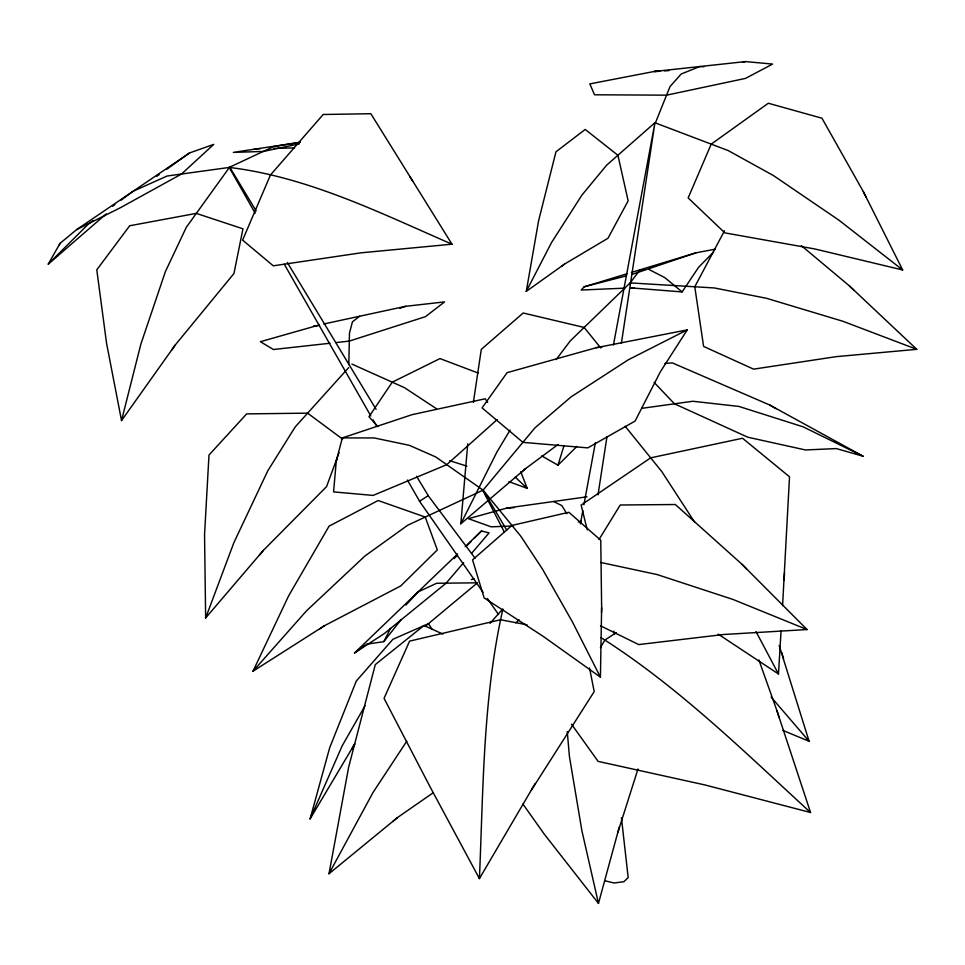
<?xml version="1.0" encoding="UTF-8"?>
<svg xmlns="http://www.w3.org/2000/svg" width="965" height="965" viewBox="0 0 965 965"><rect width="100%" height="100%" fill="white"/><g stroke="black" fill="none" stroke-linecap="round" stroke-linejoin="round"><path stroke-width="1.45" d="M600.423 677.177L601.641 607.624L600.761 540.243L568.868 512.282L511.969 525.418L472.548 559.881L484.141 597.89L543.331 636.454L600.423 677.177L572.486 622.039L542.451 569.061L520.702 536.082L483.079 490.136L435.746 456.976L409.389 445.335L374.167 437.941L342.322 437.917L336.254 461.222L333.576 491.897L373.129 495.419L446.735 464.672L497.228 419.534M348.799 364.698L349.463 333.082L352.466 321.803L359.619 316.255M601.521 612.413L601.641 607.624M527.071 624.825L500.521 619.747L409.594 641.122L384.046 698.358L430.101 786.897L479.412 878.608C483.32 788.779 482.934 697.611 502.801 609.494M782.579 605.634L789.515 476.794L742.543 438.255L650.687 457.844L581.147 505.057L587.251 529.918M718.201 634.138L778.478 674.004L781.059 630.893M784.111 579.905L784.533 572.933M558.156 444.431L525.623 468.568L460.824 523.802L467.748 443.791M473.369 402.453L481.294 349.366L523.175 312.998L584.139 327.449L600.821 348.027M598.01 494.828L606.949 436.88M621.388 343.263L654.873 123.11L613.426 345.06M526.275 291.382L538.579 220.828L555.961 151.807L585.2 129.443L617.914 155.269L628.155 200.841L607.974 238.259L564.585 264.06L526.275 291.382L551.582 242.444L581.967 195.039L606.671 165.148L655.042 122.615M433.321 792.663L397.435 817.596L329.005 873.747L348.618 767.32L375.301 664.583L423.985 625.501L442.875 634.077M580.375 523.959L582.836 510.654M583.922 504.743L595.393 442.645M121.53 420.595L175.135 345.132L233.952 273.505L242.963 228.814L196.281 213.386L129.684 225.762L96.79 269.814L106.56 343.287L121.53 420.595L140.842 344.216L165.365 271.66L186.317 227.294L229.658 167.09L256.135 210.889M617.974 832.095L637.998 768.948M522.909 804.05L544.405 834.339L598.469 903.409L619.325 826.896M351.851 748.961L354.782 743.75L310.091 818.923L329.704 747.682L356.302 681.037L392.9 639.288L428.448 623.679L432.127 629.373M541.775 455.938L557.975 465.178L564.03 445.577M336.254 461.222L336.737 459.75M339.053 452.681L326.568 486.613L263.324 550.424L205.642 617.986L204.544 534.634L208.995 455.034L246.654 413.889L307.618 413.153L342.539 439.075M205.642 617.986L233.94 542.523L267.775 470.824L295.194 426.928L348.691 367.593M654.403 123.291L655.163 123.484L670 86.597L681.218 73.979L699.746 66.549L703.955 66.766M310.091 818.923L342.237 745.716L365.132 705.584M59.348 244.845L60.071 243.313L76.681 229.573L189.598 152.928L213.748 144.376L181.504 174.026L120.492 207.668L76.681 229.573M252.975 671.242L288.668 595.791L329.101 526.13L378.159 500.521L425.239 517.071L437.326 549.905L400.74 585.936L324.493 625.694L252.975 671.242L306.581 610.749L364.915 556.033L407.737 525.213L483.079 490.136L506.782 530.183M460.824 523.802L497.072 451.729L510.087 430.113M367.653 644.017L383.781 641.665L390.511 628.36M724.486 230.78L694.776 286.786L703.606 346.435L753.581 369.149L836.257 356.64L916.75 349.33L849.321 285.821L801.384 245.677M329.005 873.747L373.033 792.458L406.808 741.144M106.283 213.856L48.25 264.12L60.071 243.313M531.426 790.07L594.199 691.603L589.543 667.997M600.387 647.768L604.886 640.036L616.261 632.63M479.412 878.608L535.177 783.52M599.048 539.471L620.23 504.997L675.343 504.514L742.169 564.441L807.029 629.554L723.847 634.475L638.709 644.572L600.507 625.827M687.237 329.885L660.289 371.911L635.079 421.09L587.781 447.881L522.933 442.356L482.078 407.881L507.095 372.659L596.298 347.702L687.237 329.885L628.287 359.8L571.087 396.868L534.924 427.881L483.079 490.136M634.391 288.245L630.869 287.872L682.134 291.925L698.588 267.293L713.666 251.962M171.565 350.343L175.135 345.132M556.142 359.583L570.339 340.814L629.771 283.264M630.712 282.154L640.048 269.814L644.511 269.645M383.781 641.665L401.223 619.458M259.488 555.092L263.324 550.424M463.695 562.595L446.132 583.162L384.215 633.643L354.505 652.979L457.603 553.922M471.499 553.464L489.074 532.897L481.487 530.979L465.202 546.624M490.015 623.354L502.717 609.036M627.141 273.734L584.127 286.798L581.244 290.043L624.85 288.137M405.951 605.031L417.99 591.979L436.638 583.27L477.482 582.812L425.022 626.526M453.996 558.711L457.169 555.514M466.674 545.913L470.908 541.642M474.08 538.446L481.487 530.979M48.25 264.12L88.298 224.145L93.147 220.587M557.975 465.178L576.974 446.373M521.293 472.392L525.623 468.568M515.732 622.823L519.11 619.928M392.888 821.492L397.435 817.596M562.064 265.954L564.585 264.06M354.505 652.979L365.011 645.102M112.531 206.365L114.956 204.592M121.023 200.141L133.134 191.251L167.114 176.016L229.079 167.464L273.553 146.62L300.127 142.35M156.716 176.354L159.153 174.617M166.463 169.418L189.598 152.928M319.692 628.903L324.493 625.694M715.21 249.175L695.982 252.818L631.894 274.446M399.968 308.257L405.662 306.303L444.563 301.9L425.505 316.641L349.294 341.103L335.904 342.587M342.322 437.917L412.079 414.661L485.214 398.786L487.675 402.489M631.448 272.432L695.982 252.818M584.127 286.798L626.104 275.942M578.349 521.969L581.268 521.245M742.543 62.255L745.438 61.591L772.615 64.064L745.487 78.406L666.562 95.161L594.524 94.787L589.82 83.895L654.041 71.507L745.438 61.591M319.415 324.94L260.381 341.707L273.409 349.511L329.946 343.25M323.806 323.987L405.662 306.303M471.33 579.567L474.237 578.952M299.319 143.882L263.252 151.445L233.349 152.386L300.127 142.301M596.298 347.702L602.522 346.604M586.961 496.818L506.927 508.048L468.447 518.688L491.137 526.83L513.344 525.985M641.918 408.316L692.822 401.259L738.913 406.434L803.085 426.82L863.156 456.264L836.341 448.58L805.437 449.955L747.754 437.205L674.475 403.804L654.137 382.43M319.524 325.422L313.577 326.206L316.098 325.965M451.982 244.193L361.139 252.806L273.264 265.821L242.613 240.104L270.441 175.003L323.191 114.497L370.85 113.713L451.982 244.193C380.005 212.891 308.1 176.993 229.224 167.415L255.182 213.217M664.885 363.431L672.388 362.912L769.817 405.059L863.156 456.264M659.988 71.157L654.041 71.507L658.516 71.386M664.439 70.879L668.89 70.614M514.261 507.638L506.927 508.048L509.641 508.036M366.181 644.234L367.484 644.162M254.398 148.863L260.333 148.719M273.662 148.405L294.409 147.91M629.928 282.89L714.389 287.956L766.644 298.33L842.783 321.236L916.75 349.33M600.628 562.45L657.032 574.537L733.002 599.458L807.029 629.554M902.685 269.983L814.786 248.946L724.872 232.879L688.154 197.934L711.217 144.123L768.321 103.243L821.951 118.213L863.337 191.613L902.685 269.983L839.068 220.273L773.411 175.546L728.237 150.588L654.921 122.76M604.693 880.743L614.126 882.999L623.86 881.708L628.191 877.607L621.424 817.741M758.888 659.951L776.994 710.879L810.552 812.506L704.92 784.943L598.119 761.385L571.485 724.16M449.69 460.667L466.831 466.155M508.941 481.656L527.192 488.374L520.786 471.776M478.157 373.033L439.98 358.582L392.248 382.188L368.956 416.735L377.798 426.542M782.88 730.421L809.092 741.277L779.189 645.525M351.863 364.07L404.468 387.665L436.518 408.762M553.608 501.498L561.823 505.588L566.817 513.694M648.962 269.464L664.728 277.582L682.134 291.925M769.817 405.059L776.113 408.714M601.111 637.672C678.118 686.513 743.593 751.144 810.552 812.506M427.99 495.395L475.057 558.156M407.399 480.051L419.606 501.209L428.255 495.624L416.566 476.3M515.262 477.132L527.192 488.374M849.321 285.821L853.88 290.248M742.169 564.441L746.56 568.976M771.119 697.068L809.092 741.277M625.151 426.253L661.845 471.656L694.764 522.391M419.341 500.98L483.067 592.341M487.373 598.517L498.567 614.572M409.932 176.752L412.851 181.42M287.293 262.432L376.073 409.305M284.277 264.229L370.837 415.963M373.081 419.884L376.808 426.421M756.029 631.593L778.478 674.004M482.898 490.57L504.285 531.98M863.337 191.613L865.979 197.041M776.994 710.879L779.274 717.888M781.771 652.533L783.556 658.649M613.728 631.158L614.56 634.029M598.469 903.409L581.871 830.624L569.447 756.62L567.263 731.651"/></g></svg>
